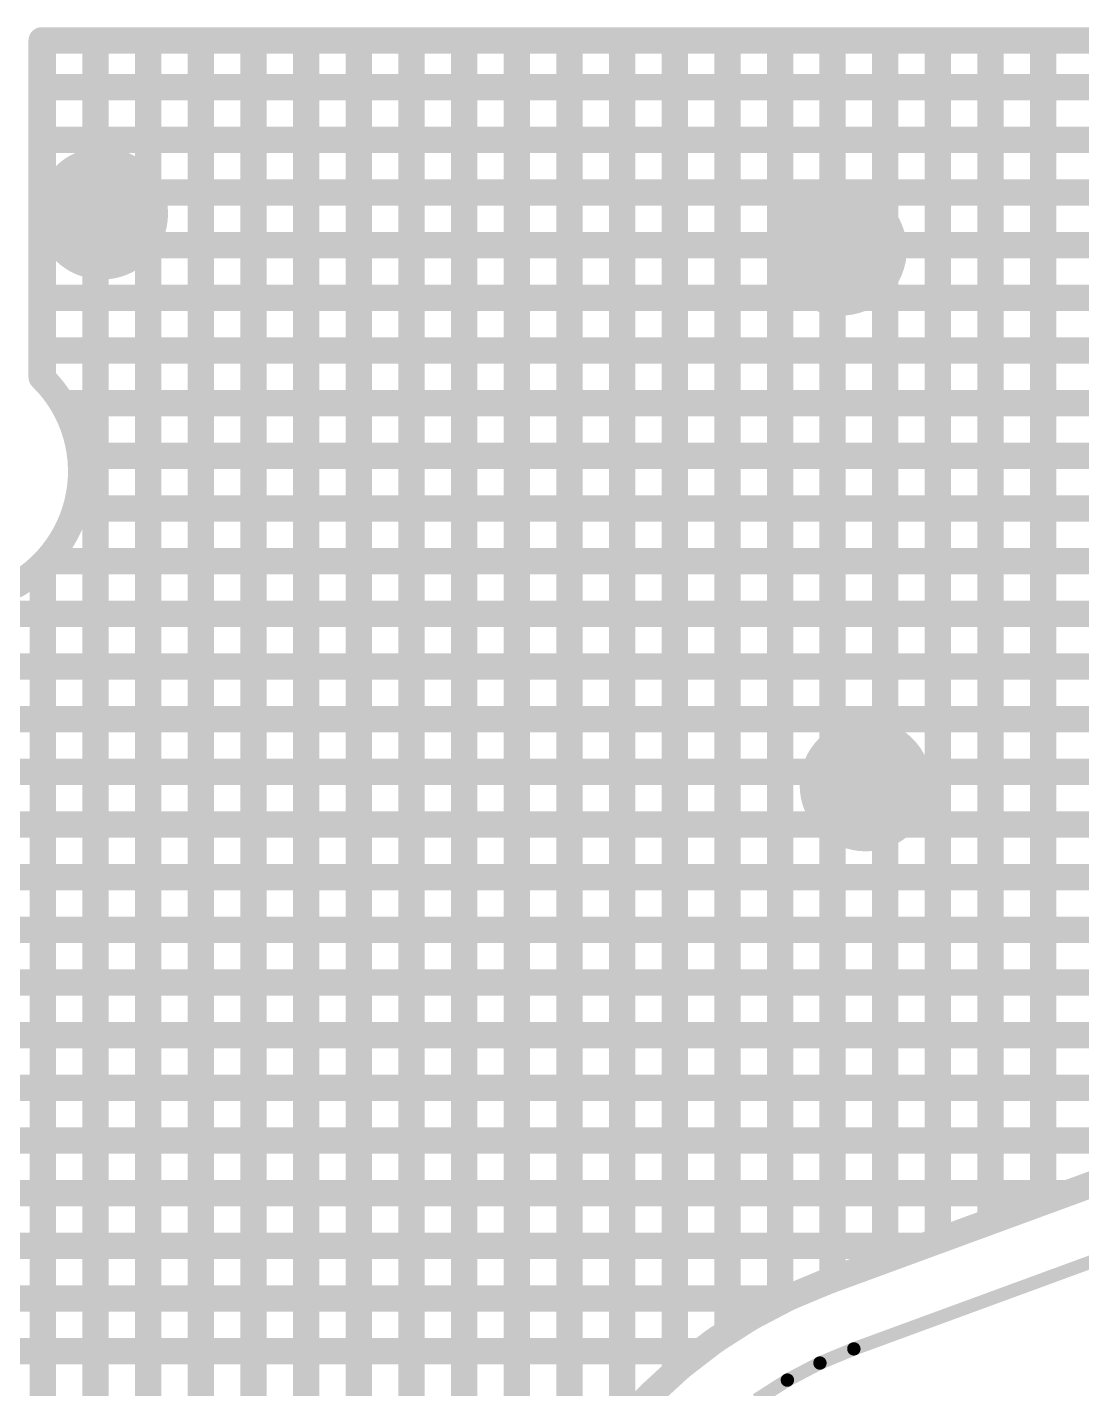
# Model space of a CAD drawing. Header units: millimetres. Extents: x 2479 to 2803, y 2230 to 2386.
# Drawn here: x 2638.81 to 2642.81, y 2296.18 to 2301.35 of the extents above; entities that cross this region are included whole.
import ezdxf

# ---------------------------------------------------------------- set-up
doc = ezdxf.new("R2010")
doc.units = ezdxf.units.MM
doc.layers.add('LAYER_23', color=9, linetype='Continuous')

# ---------------------------------------------------------------- blocks, each defined once
blk = doc.blocks.new('ROUND_3')
at = {"const_width": 0.251}
blk.add_lwpolyline([(-0.1255, 0, 1), (0.1255, 0, 1)], format="xyb", close=True, dxfattribs=at)
blk = doc.blocks.new('ROUND_13')
at = {"const_width": 0.05}
blk.add_lwpolyline([(-0.025, 0, 1), (0.025, 0, 1)], format="xyb", close=True, dxfattribs=at)
blk = doc.blocks.new('ROUND_4')
at = {"const_width": 0.0254}
blk.add_lwpolyline([(-0.0127, 0, 1), (0.0127, 0, 1)], format="xyb", close=True, dxfattribs=at)

msp = doc.modelspace()

# ---------------------------------------------------------------- linework, layer by layer
at = {"layer": 'LAYER_23'}
for points, const_width in [([(2638.863, 2300.0247), (2638.863, 2301.3036)], 0.1), ([(2638.863, 2301.3036), (2646.4192, 2301.3036)], 0.1), ([(2638.8674, 2300.02), (2638.8674, 2301.3036)], 0.1), ([(2639.0674, 2290.5401), (2639.0674, 2301.3036)], 0.1), ([(2639.2674, 2293.3803), (2639.2674, 2301.3036)], 0.1), ([(2639.4674, 2293.6193), (2639.4674, 2301.3036)], 0.1), ([(2639.6674, 2293.7315), (2639.6674, 2301.3036)], 0.1), ([(2639.8674, 2293.7762), (2639.8674, 2301.3036)], 0.1), ([(2640.0674, 2293.7663), (2640.0674, 2301.3036)], 0.1), ([(2640.2674, 2293.6986), (2640.2674, 2301.3036)], 0.1), ([(2640.4674, 2293.5518), (2640.4674, 2301.3036)], 0.1), ([(2640.6674, 2295.23), (2640.6674, 2301.3036)], 0.1), ([(2640.8674, 2295.7577), (2640.8674, 2301.3036)], 0.1), ([(2641.0674, 2296.0445), (2641.0674, 2301.3036)], 0.1), ([(2641.2674, 2296.2465), (2641.2674, 2301.3036)], 0.1), ([(2641.4674, 2296.3978), (2641.4674, 2301.3036)], 0.1), ([(2641.6674, 2296.513), (2641.6674, 2301.3036)], 0.1), ([(2641.8674, 2296.5991), (2641.8674, 2301.3036)], 0.1), ([(2642.0674, 2296.6724), (2642.0674, 2301.3036)], 0.1), ([(2642.2674, 2296.7458), (2642.2674, 2301.3036)], 0.1), ([(2642.4674, 2296.8191), (2642.4674, 2301.3036)], 0.1), ([(2642.6674, 2296.8924), (2642.6674, 2301.3036)], 0.1), ([(2646.4192, 2301.1263), (2638.863, 2301.1263)], 0.1), ([(2646.4192, 2301.1263), (2638.863, 2301.1263)], 0.1), ([(2646.4192, 2300.9263), (2638.863, 2300.9263)], 0.1), ([(2646.4192, 2300.9263), (2638.863, 2300.9263)], 0.1), ([(2646.4192, 2300.7263), (2638.863, 2300.7263)], 0.1), ([(2646.4192, 2300.7263), (2638.863, 2300.7263)], 0.1), ([(2646.4192, 2300.5263), (2638.863, 2300.5263)], 0.1), ([(2646.4192, 2300.5263), (2638.863, 2300.5263)], 0.1), ([(2646.4192, 2300.3263), (2638.863, 2300.3263)], 0.1), ([(2646.4192, 2300.3263), (2638.863, 2300.3263)], 0.1), ([(2646.4192, 2300.1263), (2638.863, 2300.1263)], 0.1), ([(2646.4192, 2300.1263), (2638.863, 2300.1263)], 0.1), ([(2638.8875, 2299.9989), (2638.863, 2300.0247)], 0.1), ([(2638.9078, 2299.9744), (2638.8875, 2299.9989)], 0.1), ([(2638.9266, 2299.9486), (2638.9078, 2299.9744)], 0.1), ([(2638.9436, 2299.9217), (2638.9266, 2299.9486)], 0.1), ([(2646.4192, 2299.9263), (2638.9407, 2299.9263)], 0.1), ([(2646.4192, 2299.9263), (2638.9407, 2299.9263)], 0.1), ([(2638.9589, 2299.8937), (2638.9436, 2299.9217)], 0.1), ([(2638.9724, 2299.8649), (2638.9589, 2299.8937)], 0.1), ([(2638.9841, 2299.8352), (2638.9724, 2299.8649)], 0.1), ([(2638.9938, 2299.8048), (2638.9841, 2299.8352)], 0.1), ([(2639.0015, 2299.7739), (2638.9938, 2299.8048)], 0.1), ([(2639.0073, 2299.7426), (2639.0015, 2299.7739)], 0.1), ([(2639.0111, 2299.7109), (2639.0073, 2299.7426)], 0.1), ([(2646.4192, 2299.7263), (2639.0093, 2299.7263)], 0.1), ([(2646.4192, 2299.7263), (2639.0093, 2299.7263)], 0.1), ([(2639.0128, 2299.6791), (2639.0111, 2299.7109)], 0.1), ([(2639.0126, 2299.6472), (2639.0128, 2299.6791)], 0.1), ([(2639.0059, 2299.5839), (2639.0103, 2299.6155)], 0.1), ([(2639.0103, 2299.6155), (2639.0126, 2299.6472)], 0.1), ([(2638.9996, 2299.5526), (2639.0059, 2299.5839)], 0.1), ([(2638.981, 2299.4917), (2638.9913, 2299.5219)], 0.1), ([(2638.9913, 2299.5219), (2638.9996, 2299.5526)], 0.1), ([(2646.4192, 2299.5263), (2638.9925, 2299.5263)], 0.1), ([(2646.4192, 2299.5263), (2638.9925, 2299.5263)], 0.1), ([(2638.9548, 2299.4336), (2638.9689, 2299.4622)], 0.1), ([(2638.9689, 2299.4622), (2638.981, 2299.4917)], 0.1), ([(2638.9215, 2299.3793), (2638.939, 2299.4059)], 0.1), ([(2638.939, 2299.4059), (2638.9548, 2299.4336)], 0.1), ([(2638.8815, 2299.3297), (2638.9023, 2299.3539)], 0.1), ([(2638.9023, 2299.3539), (2638.9215, 2299.3793)], 0.1), ([(2638.8356, 2299.2856), (2638.8593, 2299.3069)], 0.1), ([(2638.8593, 2299.3069), (2638.8815, 2299.3297)], 0.1), ([(2638.8674, 2291.4432), (2638.8674, 2299.3152)], 0.1), ([(2646.4192, 2299.3263), (2638.8782, 2299.3263)], 0.1), ([(2646.4192, 2299.3263), (2638.8782, 2299.3263)], 0.1), ([(2638.7844, 2299.2477), (2638.8106, 2299.2658)], 0.1), ([(2638.8106, 2299.2658), (2638.8356, 2299.2856)], 0.1), ([(2638.7571, 2299.2312), (2638.7844, 2299.2477)], 0.1), ([(2646.4191, 2299.1263), (2637.3396, 2299.1263)], 0.1), ([(2646.4191, 2299.1263), (2637.3396, 2299.1263)], 0.1), ([(2646.4025, 2298.9263), (2637.4167, 2298.9263)], 0.1), ([(2646.4025, 2298.9263), (2637.4167, 2298.9263)], 0.1), ([(2646.352, 2298.7263), (2637.5605, 2298.7263)], 0.1), ([(2646.352, 2298.7263), (2637.5605, 2298.7263)], 0.1), ([(2646.2629, 2298.5263), (2637.7091, 2298.5263)], 0.1), ([(2646.2629, 2298.5263), (2637.7091, 2298.5263)], 0.1), ([(2646.1231, 2298.3263), (2637.8435, 2298.3263)], 0.1), ([(2646.1231, 2298.3263), (2637.8435, 2298.3263)], 0.1), ([(2645.9046, 2298.1263), (2637.9348, 2298.1263)], 0.1), ([(2645.9046, 2298.1263), (2637.9348, 2298.1263)], 0.1), ([(2645.6106, 2297.9716), (2641.8531, 2296.5939)], 0.1), ([(2645.487, 2297.9263), (2637.9901, 2297.9263)], 0.1), ([(2645.487, 2297.9263), (2637.9901, 2297.9263)], 0.1), ([(2644.9416, 2297.7263), (2638.0137, 2297.7263)], 0.1), ([(2644.9416, 2297.7263), (2638.0137, 2297.7263)], 0.1), ([(2641.9479, 2296.3353), (2645.711, 2297.7151)], 0.0508), ([(2644.3962, 2297.5263), (2638.0151, 2297.5263)], 0.1), ([(2644.3962, 2297.5263), (2638.0151, 2297.5263)], 0.1), ([(2643.8507, 2297.3263), (2638.0151, 2297.3263)], 0.1), ([(2643.8507, 2297.3263), (2638.0151, 2297.3263)], 0.1), ([(2643.3053, 2297.1263), (2638.0151, 2297.1263)], 0.1), ([(2643.3053, 2297.1263), (2638.0151, 2297.1263)], 0.1), ([(2642.7598, 2296.9263), (2638.0151, 2296.9263)], 0.1), ([(2642.7598, 2296.9263), (2638.0151, 2296.9263)], 0.1), ([(2642.2144, 2296.7263), (2638.0151, 2296.7263)], 0.1), ([(2642.2144, 2296.7263), (2638.0151, 2296.7263)], 0.1), ([(2641.8419, 2296.5895), (2641.7131, 2296.5358)], 0.1), ([(2641.8531, 2296.5939), (2641.8419, 2296.5895)], 0.1), ([(2641.693, 2296.5263), (2638.0151, 2296.5263)], 0.1), ([(2641.693, 2296.5263), (2638.0151, 2296.5263)], 0.1), ([(2641.6914, 2296.5256), (2641.5677, 2296.4608)], 0.1), ([(2641.7131, 2296.5358), (2641.6914, 2296.5256)], 0.1), ([(2641.5677, 2296.4608), (2641.5469, 2296.4487)], 0.1), ([(2641.5469, 2296.4487), (2641.4294, 2296.3735)], 0.1), ([(2641.4097, 2296.3596), (2641.2992, 2296.2744)], 0.1), ([(2641.4294, 2296.3735), (2641.4097, 2296.3596)], 0.1), ([(2641.3665, 2296.3263), (2638.0151, 2296.3263)], 0.1), ([(2641.3665, 2296.3263), (2638.0151, 2296.3263)], 0.1), ([(2641.8191, 2296.2816), (2641.9479, 2296.3353)], 0.0508), ([(2641.2808, 2296.2589), (2641.1781, 2296.1644)], 0.1), ([(2641.2992, 2296.2744), (2641.2808, 2296.2589)], 0.1), ([(2641.6954, 2296.2168), (2641.8191, 2296.2816)], 0.0508), ([(2641.1781, 2296.1644), (2641.1612, 2296.1473)], 0.1), ([(2641.5779, 2296.1415), (2641.6954, 2296.2168)], 0.0508), ([(2641.1612, 2296.1473), (2641.0671, 2296.0442)], 0.1)]:
    msp.add_lwpolyline(points, dxfattribs=dict(at, const_width=const_width))

# ---------------------------------------------------------------- block references
for name, p in [('ROUND_13', (2638.863, 2301.3036)), ('ROUND_13', (2638.8674, 2301.3036)), ('ROUND_13', (2639.0674, 2301.3036)), ('ROUND_13', (2639.2674, 2301.3036)), ('ROUND_13', (2639.4674, 2301.3036)), ('ROUND_13', (2639.6674, 2301.3036)), ('ROUND_13', (2639.8674, 2301.3036)), ('ROUND_13', (2640.0674, 2301.3036)), ('ROUND_13', (2640.2674, 2301.3036)), ('ROUND_13', (2640.4674, 2301.3036)), ('ROUND_13', (2640.6674, 2301.3036)), ('ROUND_13', (2640.8674, 2301.3036)), ('ROUND_13', (2641.0674, 2301.3036)), ('ROUND_13', (2641.2674, 2301.3036)), ('ROUND_13', (2641.4674, 2301.3036)), ('ROUND_13', (2641.6674, 2301.3036)), ('ROUND_13', (2641.8674, 2301.3036)), ('ROUND_13', (2642.0674, 2301.3036)), ('ROUND_13', (2642.2674, 2301.3036)), ('ROUND_13', (2642.4674, 2301.3036)), ('ROUND_13', (2642.6674, 2301.3036)), ('ROUND_13', (2638.863, 2301.1263)), ('ROUND_13', (2638.863, 2301.1263)), ('ROUND_13', (2638.863, 2300.9263)), ('ROUND_13', (2638.863, 2300.9263)), ('ROUND_3', (2639.0921, 2300.6465)), ('ROUND_13', (2638.863, 2300.7263)), ('ROUND_13', (2638.863, 2300.7263)), ('ROUND_3', (2641.8981, 2300.5095)), ('ROUND_13', (2638.863, 2300.5263)), ('ROUND_13', (2638.863, 2300.5263)), ('ROUND_13', (2638.863, 2300.3263)), ('ROUND_13', (2638.863, 2300.3263)), ('ROUND_13', (2638.863, 2300.1263)), ('ROUND_13', (2638.863, 2300.1263)), ('ROUND_13', (2638.863, 2300.0247)), ('ROUND_13', (2638.8674, 2300.02)), ('ROUND_13', (2638.8875, 2299.9989)), ('ROUND_13', (2638.9078, 2299.9744)), ('ROUND_13', (2638.9266, 2299.9486)), ('ROUND_13', (2638.9407, 2299.9263)), ('ROUND_13', (2638.9407, 2299.9263)), ('ROUND_13', (2638.9436, 2299.9217)), ('ROUND_13', (2638.9589, 2299.8937)), ('ROUND_13', (2638.9724, 2299.8649)), ('ROUND_13', (2638.9841, 2299.8352)), ('ROUND_13', (2638.9938, 2299.8048)), ('ROUND_13', (2639.0015, 2299.7739)), ('ROUND_13', (2639.0073, 2299.7426)), ('ROUND_13', (2639.0093, 2299.7263)), ('ROUND_13', (2639.0093, 2299.7263)), ('ROUND_13', (2639.0111, 2299.7109)), ('ROUND_13', (2639.0128, 2299.6791)), ('ROUND_13', (2639.0103, 2299.6155)), ('ROUND_13', (2639.0126, 2299.6472)), ('ROUND_13', (2639.0059, 2299.5839)), ('ROUND_13', (2638.9913, 2299.5219)), ('ROUND_13', (2638.9925, 2299.5263)), ('ROUND_13', (2638.9925, 2299.5263)), ('ROUND_13', (2638.9996, 2299.5526)), ('ROUND_13', (2638.9689, 2299.4622)), ('ROUND_13', (2638.981, 2299.4917)), ('ROUND_13', (2638.939, 2299.4059)), ('ROUND_13', (2638.9548, 2299.4336)), ('ROUND_13', (2638.9023, 2299.3539)), ('ROUND_13', (2638.9215, 2299.3793)), ('ROUND_13', (2638.8593, 2299.3069)), ('ROUND_13', (2638.8674, 2299.3152)), ('ROUND_13', (2638.8782, 2299.3263)), ('ROUND_13', (2638.8782, 2299.3263)), ('ROUND_13', (2638.8815, 2299.3297)), ('ROUND_13', (2638.8106, 2299.2658)), ('ROUND_13', (2638.8356, 2299.2856)), ('ROUND_13', (2638.7844, 2299.2477)), ('ROUND_3', (2641.9931, 2298.4755)), ('ROUND_13', (2642.7598, 2296.9263)), ('ROUND_13', (2642.7598, 2296.9263)), ('ROUND_13', (2642.6674, 2296.8924)), ('ROUND_13', (2642.4674, 2296.8191)), ('ROUND_13', (2642.2144, 2296.7263)), ('ROUND_13', (2642.2144, 2296.7263)), ('ROUND_13', (2642.2674, 2296.7458)), ('ROUND_13', (2642.0674, 2296.6724)), ('ROUND_13', (2641.8419, 2296.5895)), ('ROUND_13', (2641.8531, 2296.5939)), ('ROUND_13', (2641.8674, 2296.5991)), ('ROUND_13', (2641.6674, 2296.513)), ('ROUND_13', (2641.6914, 2296.5256)), ('ROUND_13', (2641.693, 2296.5263)), ('ROUND_13', (2641.693, 2296.5263)), ('ROUND_13', (2641.7131, 2296.5358)), ('ROUND_13', (2641.5677, 2296.4608)), ('ROUND_13', (2641.5469, 2296.4487)), ('ROUND_13', (2641.4097, 2296.3596)), ('ROUND_13', (2641.4294, 2296.3735)), ('ROUND_13', (2641.4674, 2296.3978)), ('ROUND_13', (2641.3665, 2296.3263)), ('ROUND_13', (2641.3665, 2296.3263)), ('ROUND_4', (2641.9479, 2296.3353)), ('ROUND_13', (2641.2808, 2296.2589)), ('ROUND_13', (2641.2992, 2296.2744)), ('ROUND_4', (2641.8191, 2296.2816)), ('ROUND_13', (2641.2674, 2296.2465)), ('ROUND_13', (2641.1781, 2296.1644)), ('ROUND_4', (2641.6954, 2296.2168)), ('ROUND_13', (2641.1612, 2296.1473))]:
    msp.add_blockref(name, p, dxfattribs=at)

doc.saveas('drawing.dxf')
